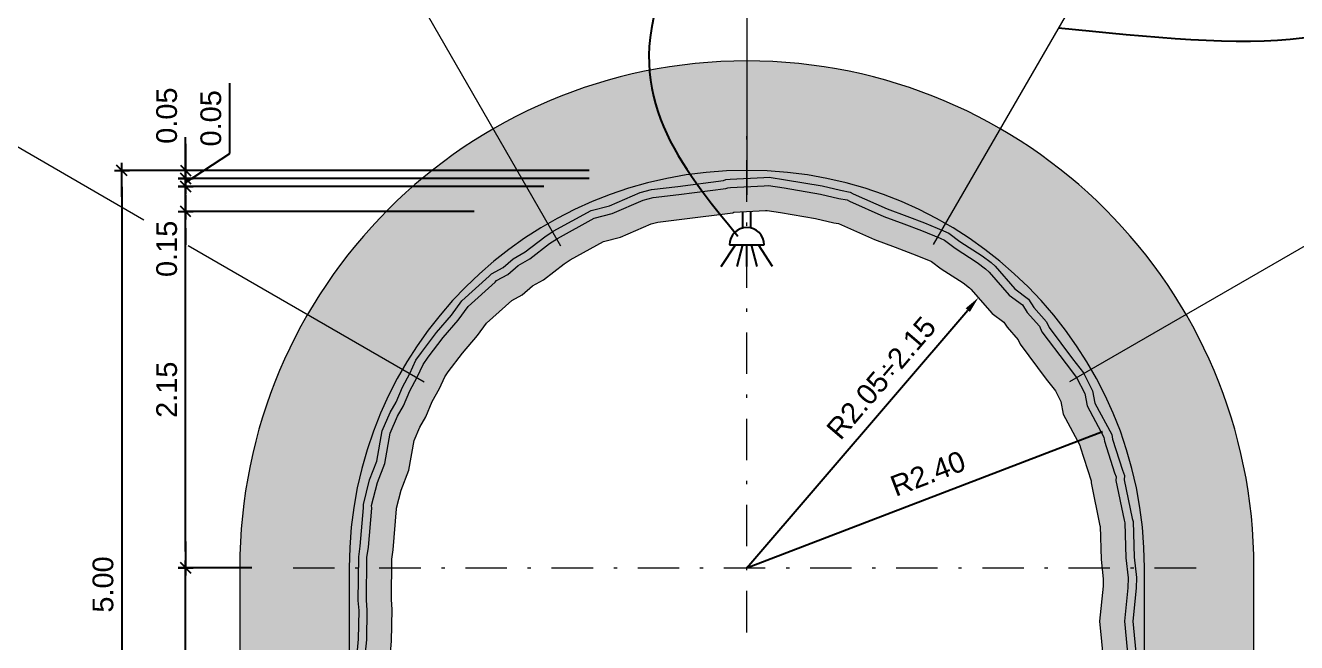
# Model space of a CAD drawing. Extents: x 62300 to 63089, y 108404 to 108784.
# Drawn here: x 62828.34 to 62866.7, y 108723.11 to 108741.74 of the extents above; entities that cross this region are included whole.
import ezdxf

# ---------------------------------------------------------------- set-up
doc = ezdxf.new("R2010")
doc.units = 0
doc.header["$MEASUREMENT"] = 0
doc.linetypes.add('TRATTOPUNTO2', pattern=[0.5, 0.25, -0.125, 0, -0.125])
doc.layers.add('BORDI TRATTEGGI', color=5, linetype='Continuous', plot=False)
for name, color, linetype in [('Dime', 6, 'Continuous'), ('LIN010CO', 2, 'Continuous'), ('LIN018CO', 6, 'Continuous'), ('LIN025CO', 7, 'Continuous'), ('LIN050CO', 3, 'Continuous')]:
    doc.layers.add(name, color=color, linetype=linetype)
doc.styles.add('ARIAL', font='arial.ttf')
doc.linetypes.add('ROCCIA', pattern='A,0.25,[130,BERETTA.shx,S=0.1,R=0,X=0,Y=0],-0.2,0.25', length=0.7)
doc.dimstyles.new('50', dxfattribs={"dimscale": 2.5, "dimtxt": 0.25, "dimasz": 0.2, "dimexe": 0, "dimexo": 0.5, "dimgap": 0.1, "dimtad": 1, "dimlfac": 0.2, "dimzin": 1, "dimdsep": 46, "dimtxsty": 'ARIAL', "dimblk1": 'LINE', "dimblk2": 'LINE', "dimsah": 1, "dimcen": 2.5, "dimclrd": 256, "dimclre": 256, "dimclrt": 1, "dimadec": 0, "dimazin": 0, "dimtfac": 1, "dimtmove": 2, "dimatfit": 3, "dimldrblk": 'LINE', "dimfxl": 1, "dimtvp": 1, "dimtolj": 1, "dimtzin": 0, "dimarcsym": 0})

# ---------------------------------------------------------------- blocks, each defined once
blk = doc.blocks.new('*D34')
at = {"layer": 'Defpoints', "color": 0, "lineweight": 0, "transparency": 16777216}
for p in [(62861.31341096065, 108729.6634049292), (62850.10870644812, 108725.3675235543)]:
    blk.add_point(p, dxfattribs=at)
at = {"layer": 'Dime', "lineweight": -2, "transparency": 16777216}
blk.add_line((62850.10870644812, 108725.3675235543), (62860.84654827264, 108729.4844098719), dxfattribs=at)
at = {"layer": 'Dime', "lineweight": 0, "transparency": 16777216}
blk.add_solid([(62860.8167157631, 108729.5622203199), (62860.87638078218, 108729.4065994239), (62861.31341096065, 108729.6634049292)], dxfattribs=at)
at = {"layer": 'Dime', "color": 1, "lineweight": 0, "transparency": 16777216, "insert": (62855.57421272631, 108728.2164460739), "char_height": 0.625, "attachment_point": 5, "rotation": 20.976813279122847, "style": 'ARIAL'}
blk.add_mtext('\\A1;R2.40', dxfattribs=at)
blk = doc.blocks.new('LINE')
for p, q in [((-1.60001823273501, 0), (0.4500000000000171, 0)), ((0, 0.4500000000000171), (0, -0.4500000000000171))]:
    blk.add_line(p, q)
at = {"color": 3}
blk.add_line((-0.3181980515162763, -0.3181980515163474), (0.3181980515338978, 0.3181980515339689), dxfattribs=at)
blk = doc.blocks.new('*D35')
at = {"layer": 'Defpoints', "color": 0, "lineweight": 0, "transparency": 16777216}
for p in [(62857.10215742822, 108733.5317224366), (62850.10870644807, 108725.3675235544)]:
    blk.add_point(p, dxfattribs=at)
at = {"layer": 'Dime', "lineweight": -2, "transparency": 16777216}
blk.add_line((62850.10870644807, 108725.3675235544), (62856.77688063844, 108733.1519922561), dxfattribs=at)
at = {"layer": 'Dime', "lineweight": 0, "transparency": 16777216}
blk.add_solid([(62856.71359227502, 108733.2062050543), (62856.84016900187, 108733.0977794577), (62857.10215742822, 108733.5317224366)], dxfattribs=at)
at = {"layer": 'Dime', "color": 1, "lineweight": 0, "transparency": 16777216, "insert": (62854.16591042448, 108731.1046880386), "char_height": 0.625, "attachment_point": 5, "rotation": 49.41664758859905, "style": 'ARIAL'}
blk.add_mtext('\\A1;R2.05{\\fArial|b0|i0|c0|p32;÷}2.15', dxfattribs=at)
blk = doc.blocks.new('*D37')
at = {"layer": 'Defpoints', "color": 0, "lineweight": 0, "transparency": 16777216}
for p in [(62833.17033222812, 108725.3675235544), (62836.41635297281, 108725.3675235544), (62838.1087064481, 108714.1175235545)]:
    blk.add_point(p, dxfattribs=at)
at = {"layer": 'Dime', "lineweight": -2, "transparency": 16777216}
for p, q in [((62835.16635297281, 108725.3675235544), (62833.17033222812, 108725.3675235544)), ((62833.17033222812, 108714.6175235545), (62833.17033222812, 108724.8675235544)), ((62836.8587064481, 108714.1175235545), (62833.17033222812, 108714.1175235545))]:
    blk.add_line(p, q, dxfattribs=at)
at = {"layer": 'Dime', "lineweight": -2, "transparency": 16777216, "xscale": 0.5, "yscale": 0.5, "zscale": 0.5}
for p, rotation in [((62833.17033222812, 108725.3675235544), 90), ((62833.17033222812, 108714.1175235545), 270)]:
    blk.add_blockref('LINE', p, dxfattribs=dict(at, rotation=rotation))
at = {"layer": 'Dime', "color": 1, "lineweight": 0, "transparency": 16777216, "insert": (62832.6012241108, 108719.7425235544), "char_height": 0.625, "attachment_point": 5, "rotation": 90, "style": 'ARIAL'}
blk.add_mtext('\\A1;2.25', dxfattribs=at)
blk = doc.blocks.new('*D38')
at = {"layer": 'Defpoints', "color": 0, "lineweight": 0, "transparency": 16777216}
for p in [(62833.17033222812, 108736.1246809405), (62843.13056513444, 108736.1246809405), (62834.52988604324, 108725.3675235544)]:
    blk.add_point(p, dxfattribs=at)
at = {"layer": 'Dime', "lineweight": -2, "transparency": 16777216}
for p, q in [((62841.88056513444, 108736.1246809405), (62833.17033222812, 108736.1246809405)), ((62833.17033222812, 108725.8675235544), (62833.17033222812, 108735.6246809405)), ((62833.27988604324, 108725.3675235544), (62833.17033222812, 108725.3675235544))]:
    blk.add_line(p, q, dxfattribs=at)
at = {"layer": 'Dime', "lineweight": -2, "transparency": 16777216, "xscale": 0.5, "yscale": 0.5, "zscale": 0.5}
for p, rotation in [((62833.17033222812, 108736.1246809405), 90), ((62833.17033222812, 108725.3675235544), 270)]:
    blk.add_blockref('LINE', p, dxfattribs=dict(at, rotation=rotation))
at = {"layer": 'Dime', "color": 1, "lineweight": 0, "transparency": 16777216, "insert": (62832.6012241108, 108730.7461022474), "char_height": 0.625, "attachment_point": 5, "rotation": 90, "style": 'ARIAL'}
blk.add_mtext('\\A1;2.15', dxfattribs=at)
blk = doc.blocks.new('*D39')
at = {"layer": 'Defpoints', "color": 0, "lineweight": 0, "transparency": 16777216}
for p in [(62833.17033222812, 108736.8849790933), (62845.22813083635, 108736.8849790933), (62843.13056513444, 108736.1246809405)]:
    blk.add_point(p, dxfattribs=at)
at = {"layer": 'Dime', "lineweight": -2, "transparency": 16777216}
for p, q in [((62833.17033222812, 108737.3849790933), (62833.17033222812, 108737.8849790933)), ((62843.97813083635, 108736.8849790933), (62833.17033222812, 108736.8849790933)), ((62833.17033222812, 108736.1246809405), (62833.17033222812, 108736.8849790933)), ((62841.88056513444, 108736.1246809405), (62833.17033222812, 108736.1246809405)), ((62833.17033222812, 108735.6246809405), (62833.17033222812, 108735.1246809405))]:
    blk.add_line(p, q, dxfattribs=at)
at = {"layer": 'Dime', "lineweight": -2, "transparency": 16777216, "xscale": 0.5, "yscale": 0.5, "zscale": 0.5}
for p, rotation in [((62833.17033222812, 108736.8849790933), 270), ((62833.17033222812, 108736.1246809405), 90)]:
    blk.add_blockref('LINE', p, dxfattribs=dict(at, rotation=rotation))
at = {"layer": 'Dime', "color": 1, "lineweight": 0, "transparency": 16777216, "insert": (62832.60122411072, 108734.9991918534), "char_height": 0.625, "attachment_point": 5, "rotation": 90, "style": 'ARIAL'}
blk.add_mtext('\\A1;0.15', dxfattribs=at)
blk = doc.blocks.new('*D40')
at = {"layer": 'Defpoints', "color": 0, "lineweight": 0, "transparency": 16777216}
for p in [(62833.17033222812, 108737.3675235544), (62845.22813083634, 108737.1262513239), (62846.59706924643, 108737.3675235544)]:
    blk.add_point(p, dxfattribs=at)
at = {"layer": 'Dime', "lineweight": -2, "transparency": 16777216}
for p, q in [((62833.17033222812, 108737.8675235544), (62833.17033222812, 108738.3675235544)), ((62845.34706924643, 108737.3675235544), (62833.17033222812, 108737.3675235544)), ((62833.17033222812, 108737.1262513239), (62833.17033222812, 108737.3675235544)), ((62843.97813083634, 108737.1262513239), (62833.17033222812, 108737.1262513239)), ((62833.17033222812, 108736.6262513239), (62833.17033222812, 108736.1262513239))]:
    blk.add_line(p, q, dxfattribs=at)
at = {"layer": 'Dime', "lineweight": -2, "transparency": 16777216, "xscale": 0.5, "yscale": 0.5, "zscale": 0.5}
for p, rotation in [((62833.17033222812, 108737.3675235544), 270), ((62833.17033222812, 108737.1262513239), 90)]:
    blk.add_blockref('LINE', p, dxfattribs=dict(at, rotation=rotation))
at = {"layer": 'Dime', "color": 1, "lineweight": 0, "transparency": 16777216, "insert": (62832.60122411072, 108739.0209384806), "char_height": 0.625, "attachment_point": 5, "rotation": 90, "style": 'ARIAL'}
blk.add_mtext('\\A1;0.05', dxfattribs=at)
blk = doc.blocks.new('*D41')
at = {"layer": 'Defpoints', "color": 0, "lineweight": 0, "transparency": 16777216}
for p in [(62846.59706924643, 108737.3675235544), (62831.24852520591, 108712.3675235543), (62838.10870644812, 108712.3675235543)]:
    blk.add_point(p, dxfattribs=at)
at = {"layer": 'Dime', "lineweight": -2, "transparency": 16777216}
for p, q in [((62845.34706924643, 108737.3675235544), (62831.24852520591, 108737.3675235544)), ((62831.24852520591, 108736.8675235544), (62831.24852520591, 108712.8675235543)), ((62836.85870644812, 108712.3675235543), (62831.24852520591, 108712.3675235543))]:
    blk.add_line(p, q, dxfattribs=at)
at = {"layer": 'Dime', "lineweight": -2, "transparency": 16777216, "xscale": 0.5, "yscale": 0.5, "zscale": 0.5}
for p, rotation in [((62831.24852520591, 108737.3675235544), 90), ((62831.24852520591, 108712.3675235543), 270)]:
    blk.add_blockref('LINE', p, dxfattribs=dict(at, rotation=rotation))
at = {"layer": 'Dime', "color": 1, "lineweight": 0, "transparency": 16777216, "insert": (62830.67941708859, 108724.8675235543), "char_height": 0.625, "attachment_point": 5, "rotation": 90, "style": 'ARIAL'}
blk.add_mtext('\\A1;5.00', dxfattribs=at)
blk = doc.blocks.new('*D65')
at = {"layer": 'Defpoints', "color": 0, "lineweight": 0, "transparency": 16777216}
for p in [(62833.17033222813, 108737.1262513239), (62846.59706924644, 108737.1262513239), (62845.22813083635, 108736.8849790933)]:
    blk.add_point(p, dxfattribs=at)
at = {"layer": 'Dime', "lineweight": -2, "transparency": 16777216}
for p, q in [((62834.50305952175, 108737.8752853231), (62834.50305952175, 108740.0034401663)), ((62833.17033222813, 108737.6262513239), (62833.17033222813, 108738.1262513239)), ((62833.17033222813, 108737.0056152086), (62834.50305952175, 108737.8752853231)), ((62845.34706924644, 108737.1262513239), (62833.17033222813, 108737.1262513239)), ((62833.17033222813, 108736.8849790933), (62833.17033222813, 108737.1262513239)), ((62833.17033222813, 108736.8849790933), (62833.17033222813, 108737.1262513239)), ((62843.97813083635, 108736.8849790933), (62833.17033222813, 108736.8849790933)), ((62833.17033222813, 108736.3849790933), (62833.17033222813, 108735.8849790933))]:
    blk.add_line(p, q, dxfattribs=at)
at = {"layer": 'Dime', "lineweight": -2, "transparency": 16777216, "xscale": 0.5, "yscale": 0.5, "zscale": 0.5}
for p, rotation in [((62833.17033222813, 108737.1262513239), 270), ((62833.17033222813, 108736.8849790933), 90)]:
    blk.add_blockref('LINE', p, dxfattribs=dict(at, rotation=rotation))
at = {"layer": 'Dime', "color": 1, "lineweight": 0, "transparency": 16777216, "insert": (62833.93395140443, 108738.9393627447), "char_height": 0.625, "attachment_point": 5, "rotation": 90, "style": 'ARIAL'}
blk.add_mtext('\\A1;0.05', dxfattribs=at)

msp = doc.modelspace()

# ---------------------------------------------------------------- hatches: boundary and pattern name
at = {"layer": 'LIN010CO', "lineweight": 0}
h = msp.add_hatch(dxfattribs=at)
h.set_pattern_fill('AR-CONC', color=256, scale=0.2, style=0)
h.set_pattern_definition([(49.99999999999999, (297.2605496371179, 75.29284038709011), (1.434520365201507, -0.1255042699651902), [0.15, -1.65]), (355, (297.2605496371179, 75.29284038709011), (-0.277502667226, 1.504384267400024), [0.12, -1.32]), (100.4514, (297.380092997118, 75.28238170709011), (1.157018763428043, 1.378879084121907), [0.12748038, -1.402284224]), (46.18420000000002, (297.2605496371179, 75.69284038709011), (2.134482097251289, -0.3310380286580362), [0.2249999999999998, -2.474999999999997]), (96.6356, (297.438423127118, 75.66525377309011), (1.869325411097407, 1.948235741800884), [0.191220576, -2.103426]), (351.1842, (297.2605496371179, 75.69284038709011), (1.869323890267254, 1.948237201850649), [0.18, -1.98]), (21, (297.4605496371179, 75.5928403870901), (1.193814104236923, -0.8052377813306777), [0.15, -1.65]), (326.0000000000001, (297.4605496371179, 75.5928403870901), (0.4866306638431634, 1.450300090093706), [0.12, -1.32]), (71.4514, (297.560034103118, 75.52573717509011), (1.68044525716298, 0.6450609934199049), [0.12748038, -1.402284224]), (37.50000000000001, (297.2605496371179, 75.29284038709011), (0.02431971063458134, 0.6657877076626231), [0, -1.304, 0, -1.34, 0, -1.325]), (7.499999999999999, (297.2605496371179, 75.29284038709011), (0.5261390748842972, 0.7888234237647205), [0, -0.764, 0, -1.274, 0, -0.505]), (327.5, (296.8145496371179, 75.29284038709011), (1.067644872344818, -0.0451097434687596), [0, -0.5, 0, -1.56, 0, -2.07]), (317.5, (296.6145496371179, 75.29284038709011), (1.166372338684772, 0.2002099646646353), [0, -0.65, 0, -1.036, 0, -1.47])])
edge = h.paths.add_edge_path()
edge.add_line((62834.80424537976, 108725.3675235544), (62834.80424537975, 108709.0630624859))
edge.add_line((62834.80424537975, 108709.0630624859), (62865.41316751642, 108709.063062486))
edge.add_line((62865.41316751642, 108709.063062486), (62865.41316751643, 108725.3675235544))
edge.add_arc((62850.1087064481, 108725.3675235544), 15.30446106833551, 0, 180)
edge = h.paths.add_edge_path(flags=16)
edge.add_line((62859.04001528931, 108712.3675235543), (62859.35912222697, 108710.9337484978))
edge.add_arc((62860.14001528932, 108711.1075473044), 0.8000000000020557, 192.5474758602363, 347.4525241397637)
edge.add_line((62860.92090835167, 108710.9337484978), (62861.24001528932, 108712.3675235543))
edge.add_line((62861.24001528932, 108712.3675235543), (62862.10870644809, 108712.3675235543))
edge.add_line((62862.10870644809, 108712.3675235543), (62862.1087064481, 108725.3675235544))
edge.add_arc((62850.1087064481, 108725.3675235544), 12, 0, 180)
edge.add_line((62838.1087064481, 108725.3675235544), (62838.10870644809, 108712.3675235543))
edge.add_line((62838.10870644809, 108712.3675235543), (62859.04001528931, 108712.3675235543))
at = {"layer": 'LIN025CO', "lineweight": 0}
h = msp.add_hatch(dxfattribs=at)
h.set_pattern_fill('AR-SAND', color=256, scale=0.2, style=0)
h.set_pattern_definition([(37.50000000000001, (297.2605496371179, 75.29284038709011), (-0.01259867162192163, 0.3853647538026317), [0, -0.304, 0, -0.34, 0, -0.325]), (7.499999999999999, (297.2605496371179, 75.29284038709011), (0.3539553410535454, 0.5644292130459481), [0, -0.164, 0, -0.274, 0, -0.105]), (327.5, (297.014549637118, 75.29284038709011), (0.6228283723502991, 0.0011318107073929), [0, -0.1, 0, -0.36, 0, -0.47]), (317.5, (297.014549637118, 75.29284038709011), (0.6012253209144587, 0.1755351129868498), [0, -0.05, 0, -0.236, 0, -0.27])])
h.paths.add_polyline_path([(62838.89143180849, 108725.3675235543), (62838.10870644809, 108725.3675235543), (62838.1087064481, 108712.3675235543), (62838.85870644809, 108712.3675235543), (62838.85870644809, 108713.0100980476), (62838.85870644809, 108713.6118809933), (62838.85870644809, 108714.4265829406), (62838.85870644809, 108714.6237739872), (62838.85854468474, 108715.5523218503), (62838.97527483192, 108716.8361581132), (62838.85599760537, 108717.7424324429), (62838.8521941452, 108717.8413516561), (62838.92168833115, 108718.1308904549), (62838.87799133189, 108719.0264167002), (62838.89433842793, 108719.3695962641), (62838.87773351502, 108719.9339975087), (62838.92850550808, 108720.603987171), (62838.88648681797, 108721.4860983266), (62838.81201824774, 108722.1893133372), (62838.80971945518, 108722.3892489524), (62838.82264287613, 108722.4926055683), (62838.88579155543, 108723.1872765638), (62838.9036198639, 108724.0962418381), (62838.88280736496, 108724.3979246283)])
h.paths.add_polyline_path([(62838.89408274607, 108725.6655539424), (62838.93533102136, 108725.9707284697), (62839.03726907795, 108727.1648188268), (62839.03581437432, 108727.2273843182), (62839.1988145697, 108727.8691224271), (62839.42774936601, 108728.4556915329), (62839.58261810339, 108729.362668362), (62839.79102134905, 108729.8365491725), (62839.96919638211, 108730.1532674154), (62840.16506753273, 108730.606795556), (62840.37209959521, 108730.9889561419), (62839.71640160267, 108731.3675235543, 0.1316524975870293), (62838.1087064481, 108725.3675235544), (62838.89143180847, 108725.3675235544)])
h.paths.add_polyline_path([(62839.71640160268, 108731.3675235544), (62840.3720995952, 108730.9889561419), (62840.38399833657, 108731.0109200344), (62840.55591778812, 108731.3879887086), (62840.68908400324, 108731.5811838256), (62841.13531065516, 108732.1625578526), (62841.58968092257, 108732.6908247157), (62841.88143580447, 108733.0940754769), (62842.6863259577, 108733.8192693358), (62842.70970341262, 108733.844441117), (62843.03903004485, 108734.0229746519), (62843.34944434512, 108734.2919600617), (62843.69788538983, 108734.4870614653), (62844.30138664055, 108734.9577331306), (62844.49841623566, 108735.0848312475), (62844.1087064481, 108735.7598283998, 0.1316524975876005)], flags=17)
h.paths.add_polyline_path([(62847.05689632719, 108736.2284983695), (62847.32411933973, 108736.2995843312), (62848.08895879498, 108736.3895528987), (62849.5445757366, 108736.5757618823), (62849.59121787029, 108736.5976224549), (62849.63021692036, 108736.5986398359), (62850.1087064481, 108736.6254661321), (62850.1087064481, 108737.3675235544, 0.1316524975873791), (62844.1087064481, 108735.7598283998), (62844.49841623566, 108735.0848312475), (62844.52005582349, 108735.0987903223), (62845.59806011341, 108735.6890509077), (62846.12744483953, 108735.8261039548)])
h.paths.add_polyline_path([(62852.28443414901, 108736.4077351574), (62852.83384693501, 108736.2789851053), (62853.05119463659, 108736.2371934208), (62853.09111670143, 108736.2137129933), (62854.15325341101, 108735.7408686438), (62854.75780985634, 108735.518812115), (62855.28661040016, 108735.318536132), (62855.7454280503, 108735.1306117575), (62856.10870644809, 108735.7598283998, 0.1316524975872248), (62850.1087064481, 108737.3675235544), (62850.10870644809, 108736.6254661321), (62850.64614913851, 108736.6555976104), (62850.74959466699, 108736.6586395698), (62851.19731415728, 108736.5940736994)])
h.paths.add_polyline_path([(62856.1087064481, 108735.7598283998), (62855.74542805028, 108735.1306117575), (62855.84210295674, 108735.0910152615), (62855.94064757724, 108735.0430810122), (62856.25569779267, 108734.8106962603), (62856.91959802339, 108734.3833081795), (62857.15259522451, 108734.2077410579), (62857.2360918519, 108734.1274659601), (62857.8529699073, 108733.4181544275), (62858.23942365595, 108733.136180546), (62858.36405726561, 108732.9333492254), (62858.72848548526, 108732.5252485156), (62858.79459793201, 108732.3729225488), (62859.54378087069, 108731.3741542396), (62859.84472674541, 108730.9886174939), (62860.5010112935, 108731.3675235544, 0.131652497587036)], flags=17)
edge = h.paths.add_edge_path()
edge.add_line((62860.50101129351, 108731.3675235544), (62859.84549479216, 108730.9890609258))
edge.add_line((62859.84549479216, 108730.9890609258), (62860.06554249505, 108730.5490289133))
edge.add_line((62860.06554249505, 108730.5490289133), (62860.13691365074, 108730.1743742253))
edge.add_line((62860.13691365074, 108730.1743742253), (62860.6395317807, 108729.2320791115))
edge.add_line((62860.6395317807, 108729.2320791115), (62860.65475911092, 108729.1389715469))
edge.add_line((62860.65475911092, 108729.1389715469), (62860.96941175506, 108728.1602061531))
edge.add_line((62860.96941175506, 108728.1602061531), (62860.99985483871, 108728.0736924692))
edge.add_line((62860.99985483871, 108728.0736924692), (62860.99811012889, 108727.9847518849))
edge.add_line((62860.99811012889, 108727.9847518849), (62861.25361144204, 108726.7499800444))
edge.add_line((62861.25361144204, 108726.7499800444), (62861.26665191575, 108726.696956575))
edge.add_line((62861.26665191575, 108726.696956575), (62861.27593100612, 108726.4139796691))
edge.add_spline(control_points=[(62861.2759310061, 108726.4139796691), (62861.54236806453, 108726.3886782795), (62861.80702118454, 108726.3645212683), (62862.06907138324, 108726.3420340048)], knot_values=[11.77694197576474, 11.77694197576474, 11.77694197576474, 11.77694197576474, 12.27141199637417, 12.27141199637417, 12.27141199637417, 12.27141199637417], degree=3, periodic=0)
edge.add_arc((62850.1087064481, 108725.3675235544), 12, 4.658074207168934, 29.99999999999294)
edge = h.paths.add_edge_path()
edge.add_spline(control_points=[(62862.06907138324, 108726.3420340048), (62861.80702118454, 108726.3645212683), (62861.54236806453, 108726.3886782795), (62861.2759310061, 108726.4139796691)], knot_values=[11.77694197576474, 11.77694197576474, 11.77694197576474, 11.77694197576474, 12.27141199637417, 12.27141199637417, 12.27141199637417, 12.27141199637417], degree=3, periodic=0)
edge.add_line((62861.27593100613, 108726.4139796691), (62861.30066963463, 108725.6595457454))
edge.add_line((62861.30066963463, 108725.6595457454), (62861.33233976398, 108725.3675235543))
edge.add_line((62861.33233976398, 108725.3675235543), (62862.1087064481, 108725.3675235543))
edge.add_arc((62850.1087064481, 108725.3675235543), 12, 2.08440831604393e-10, 4.658074207448758)
edge = h.paths.add_edge_path()
edge.add_line((62862.1087064481, 108725.3675235544), (62861.332339764, 108725.3675235544))
edge.add_line((62861.332339764, 108725.3675235544), (62861.36582054966, 108725.0588057627))
edge.add_line((62861.36582054966, 108725.0588057627), (62861.35647819186, 108724.787941255))
edge.add_line((62861.35647819186, 108724.787941255), (62861.25752682966, 108723.7560917234))
edge.add_line((62861.25752682966, 108723.7560917234), (62861.36918024333, 108722.5699221146))
edge.add_line((62861.36918024333, 108722.5699221146), (62861.38985395136, 108722.1409956576))
edge.add_line((62861.38985395136, 108722.1409956576), (62861.37612771533, 108721.7723585101))
edge.add_line((62861.37612771533, 108721.7723585101), (62861.25064311568, 108720.4862994508))
edge.add_line((62861.25064311568, 108720.4862994508), (62861.35194088781, 108719.8325686754))
edge.add_line((62861.35194088781, 108719.8325686754), (62861.33474821188, 108719.6655822258))
edge.add_line((62861.33474821188, 108719.6655822258), (62861.30624348437, 108718.3545246906))
edge.add_line((62861.30624348437, 108718.3545246906), (62861.37123019398, 108717.3241989668))
edge.add_line((62861.37123019398, 108717.3241989668), (62861.37047770645, 108717.2963601988))
edge.add_line((62861.37047770645, 108717.2963601988), (62861.25197073606, 108716.6644246283))
edge.add_line((62861.25197073606, 108716.6644246283), (62861.35870644808, 108714.592558257))
edge.add_line((62861.35870644808, 108714.592558257), (62861.35870644808, 108714.2801225905))
edge.add_line((62861.35870644808, 108714.2801225905), (62861.35870644809, 108714.1033415707))
edge.add_spline(control_points=[(62861.35870644809, 108714.1033415707), (62861.61223490381, 108714.0845494164), (62861.86249805536, 108714.0678519216), (62862.10870644804, 108714.0537555136)], knot_values=[10.83970850203398, 10.83970850203398, 10.83970850203398, 10.83970850203398, 11.32816298002173, 11.32816298002173, 11.32816298002173, 11.32816298002173], degree=3, periodic=0)
edge.add_line((62862.10870644808, 108714.0537555136), (62862.1087064481, 108725.3675235544))
edge = h.paths.add_edge_path()
edge.add_spline(control_points=[(62862.10870644804, 108714.0537555136), (62861.86249805536, 108714.0678519216), (62861.61223490381, 108714.0845494164), (62861.35870644809, 108714.1033415707)], knot_values=[10.83970850203398, 10.83970850203398, 10.83970850203398, 10.83970850203398, 11.32816298002173, 11.32816298002173, 11.32816298002173, 11.32816298002173], degree=3, periodic=0)
edge.add_line((62861.35870644809, 108714.1033415707), (62861.35870644807, 108712.3675235544))
edge.add_line((62861.35870644807, 108712.3675235544), (62862.10870644809, 108712.3675235543))
edge.add_line((62862.10870644809, 108712.3675235543), (62862.10870644809, 108714.0537555136))
h.paths.add_polyline_path([(62860.85870644809, 108714.1426393465), (62860.86854356047, 108714.1418291987), (62860.8665763527, 108714.1419917525), (62860.86460903747, 108714.1421543753), (62860.86264161491, 108714.1423170669), (62860.8606740851, 108714.1424798273), (62860.8587064481, 108714.1426426565)])
h = msp.add_hatch(dxfattribs=at)
h.set_pattern_fill('AR-SAND', color=256, scale=0.2, style=0)
h.set_pattern_definition([(37.50000000000001, (207.6099184381455, 7.275957614183426e-11), (-0.01259867162192163, 0.3853647538026317), [0, -0.304, 0, -0.34, 0, -0.325]), (7.499999999999999, (207.6099184381455, 7.275957614183426e-11), (0.3539553410535454, 0.5644292130459481), [0, -0.164, 0, -0.274, 0, -0.105]), (327.5, (207.3639184381456, 7.275957614183426e-11), (0.6228283723502991, 0.001131810707392988), [0, -0.1, 0, -0.36, 0, -0.47]), (317.5, (207.3639184381456, 7.275957614183426e-11), (0.6012253209144588, 0.1755351129868499), [0, -0.05, 0, -0.236, 0, -0.27])])
h.paths.add_polyline_path([(62839.39378363817, 108725.6297032098), (62839.43247280955, 108725.9159442587), (62839.53776458083, 108727.1493196335), (62839.53726963854, 108727.1706066554), (62839.6758237947, 108727.716099757), (62839.91204475817, 108728.3213372375), (62840.06511475192, 108729.2177798632), (62840.23883328781, 108729.612792332), (62840.41782385861, 108729.9309602487), (62840.61528067241, 108730.3881598993), (62840.83181491888, 108730.7878605712), (62840.99259106626, 108731.1404887829), (62841.09350536717, 108731.2868934107), (62841.5234653462, 108731.8470741247), (62841.98245520967, 108732.3807118927), (62842.25547619537, 108732.7580694868), (62843.01168963448, 108733.4394063622), (62843.32525989594, 108733.6093981022), (62843.63828414222, 108733.8806451261), (62843.97536818931, 108734.0693874448), (62844.5912304569, 108734.5496994885), (62844.77597207754, 108734.668870987), (62845.78361416542, 108735.220604792), (62846.29040723136, 108735.3518090571), (62847.22139711537, 108735.7548695012), (62847.41807368503, 108735.807188884), (62848.14988925403, 108735.89327283), (62849.68578327397, 108736.0897512141), (62849.7129721141, 108736.1024942763), (62850.71391927917, 108736.1586119207), (62851.11938147184, 108736.1001399982), (62852.18506794979, 108735.9174752821), (62852.72955935427, 108735.7898785125), (62852.87777766439, 108735.761379049), (62853.96517249921, 108735.277290232), (62854.58306356108, 108735.0503358332), (62855.10327557543, 108734.8533126383), (62855.67066818636, 108734.6209176962), (62855.97168830938, 108734.3988817058), (62856.63343721013, 108733.9728785512), (62856.82771265483, 108733.8264888928), (62856.87346416833, 108733.7825025987), (62857.51269903248, 108733.0474842959), (62857.86504838183, 108732.7903945045), (62857.96140452218, 108732.6335825237), (62858.30189108362, 108732.2522926018), (62858.35934140129, 108732.1199245591), (62859.14668520399, 108731.070282345), (62859.4226153467, 108730.7167928367), (62859.58734437204, 108730.3873822424), (62859.65997203907, 108730.0061316425), (62860.15943793875, 108729.0697462463), (62860.16733533781, 108729.0214575718), (62860.49549428599, 108728.000679173), (62860.49817683135, 108727.9930558691), (62860.4971050774, 108727.9384207537), (62860.76586377658, 108726.6395793917), (62860.76863398269, 108726.6283155417), (62860.80155506741, 108725.6243478766), (62860.86488754702, 108725.0403752236), (62860.85730226854, 108724.8204540045), (62860.75527521779, 108723.7565316674), (62860.87031003665, 108722.5344391082), (62860.88940549501, 108722.1382572865), (62860.87703271458, 108721.8059690703), (62860.74688051831, 108720.4720730259), (62860.84797085736, 108719.8196809313), (62860.83530598478, 108719.6966714523), (62860.80590091282, 108718.3442031246), (62860.86941755681, 108717.3371844194), (62860.74957221914, 108716.6981120375), (62860.85870644808, 108714.5796876166), (62860.85870644808, 108714.2801225906), (62860.85870644807, 108712.3675235544), (62861.35870644807, 108712.3675235544), (62861.35870644808, 108714.2801225906), (62861.35870644808, 108714.5925582569), (62861.25197073606, 108716.6644246283), (62861.37047770646, 108717.2963601989), (62861.371230194, 108717.3241989668), (62861.30624348437, 108718.3545246906), (62861.3347482119, 108719.6655822258), (62861.35194088781, 108719.8325686754), (62861.25064311568, 108720.4862994509), (62861.37612771533, 108721.7723585101), (62861.38985395136, 108722.1409956577), (62861.36918024335, 108722.5699221147), (62861.25752682965, 108723.7560917235), (62861.35647819186, 108724.7879412552), (62861.36582054968, 108725.0588057629), (62861.30066963464, 108725.6595457455), (62861.26665191575, 108726.696956575), (62861.2536114421, 108726.7499800443), (62860.99811012888, 108727.9847518849), (62860.99985483871, 108728.0736924692), (62860.9694117551, 108728.1602061528), (62860.65475911095, 108729.1389715469), (62860.63953178068, 108729.2320791116), (62860.13691365074, 108730.1743742254), (62860.06554249506, 108730.5490289133), (62859.84748102532, 108730.9850890318), (62859.54378087112, 108731.3741542392), (62858.79459793204, 108732.3729225489), (62858.72848548524, 108732.5252485156), (62858.36405726554, 108732.9333492255), (62858.23942365593, 108733.1361805461), (62857.85296990725, 108733.4181544275), (62857.23609185198, 108734.1274659602), (62857.15259522436, 108734.207741058), (62856.91959802345, 108734.3833081796), (62856.25569779275, 108734.8106962604), (62855.94064757733, 108735.0430810123), (62855.84210295696, 108735.0910152614), (62855.28661039929, 108735.3185361319), (62854.75780985666, 108735.5188121146), (62854.15325341066, 108735.740868644), (62853.09111670142, 108736.2137129933), (62853.05119463656, 108736.2371934208), (62852.83384693476, 108736.2789851055), (62852.28443414926, 108736.4077351574), (62851.19731415709, 108736.5940736997), (62850.74959466699, 108736.6586395699), (62850.64614913805, 108736.6555976104), (62849.58838457271, 108736.5962945246), (62849.54457573655, 108736.5757618824), (62848.08895879377, 108736.3895528985), (62847.3241193399, 108736.2995843313), (62847.05689632719, 108736.2284983696), (62846.12744483948, 108735.8261039549), (62845.59806011341, 108735.6890509078), (62844.52005582343, 108735.0987903224), (62844.30138664052, 108734.9577331307), (62843.69788538977, 108734.4870614653), (62843.34944434516, 108734.2919600618), (62843.03903004489, 108734.022974652), (62842.70970341261, 108733.8444411171), (62842.68632595762, 108733.8192693357), (62841.8814358045, 108733.0940754769), (62841.58968092256, 108732.6908247157), (62841.13531065503, 108732.1625578525), (62840.68908400319, 108731.5811838256), (62840.55591778813, 108731.3879887087), (62840.38399833655, 108731.0109200344), (62840.16506753271, 108730.6067955561), (62839.96919638213, 108730.1532674155), (62839.79102134908, 108729.8365491726), (62839.58261810338, 108729.3626683621), (62839.42774936601, 108728.455691533), (62839.1988145697, 108727.8691224271), (62839.03581437432, 108727.2273843183), (62839.03726907796, 108727.1648188269), (62838.93533102133, 108725.9707284696), (62838.89408274608, 108725.6655539426), (62838.88280736496, 108724.3979246282), (62838.9036198639, 108724.0962418381), (62838.88579155544, 108723.1872765639), (62838.82264287611, 108722.4926055683), (62838.80971945517, 108722.3892489524), (62838.81201824774, 108722.1893133373), (62838.88648681799, 108721.4860983265), (62838.92850550807, 108720.6039871712), (62838.877733515, 108719.9339975087), (62838.89433842793, 108719.3695962643), (62838.87799133189, 108719.0264167002), (62838.92168833115, 108718.130890455), (62838.85219414518, 108717.8413516562), (62838.85599760537, 108717.742432443), (62838.97527483192, 108716.8361581132), (62838.85854468474, 108715.5523218503), (62838.85870644809, 108714.6237739873), (62838.85870644809, 108714.4265829407), (62838.85870644809, 108713.6118809934), (62838.85870644809, 108713.0100980477), (62838.85870644809, 108712.3675235543), (62839.35870644809, 108712.3675235543), (62839.35870644809, 108713.0100980477), (62839.35870644809, 108713.6118809934), (62839.35870644809, 108714.4265829407), (62839.35870644809, 108714.6237739873), (62839.35854863656, 108715.529681368), (62839.47825637295, 108716.8462661291), (62839.35405616898, 108717.7899454873), (62839.42458185987, 108718.0837819219), (62839.37857206985, 108719.0267064978), (62839.39468863089, 108719.3650463705), (62839.37829027802, 108719.9224266354), (62839.42940695117, 108720.5969647128), (62839.38523153988, 108721.5243525733), (62839.31171480561, 108722.2185792908), (62839.31007758657, 108722.360975087), (62839.31982606825, 108722.4389397437), (62839.38534696652, 108723.1597064822), (62839.40395782422, 108724.108569545), (62839.38296061296, 108724.4129297902)])

# ---------------------------------------------------------------- linework, layer by layer
for p, q in [((62849.99237173801, 108735.6337198903), (62849.99237173801, 108736.1181586882)), ((62850.22504115817, 108735.6337198903), (62850.22504115817, 108736.1312031927)), ((62849.33003843066, 108734.4670996122), (62849.76113459643, 108735.1201828364)), ((62849.58215723813, 108735.1201828364), (62850.63525565805, 108735.1201828364)), ((62849.97549823098, 108735.1201828364), (62849.81027900687, 108734.4670996122)), ((62850.10870644809, 108734.4670996122), (62850.10870644809, 108735.1201828364)), ((62850.2419146652, 108735.1201828364), (62850.4071338893, 108734.4670996122)), ((62850.88737446552, 108734.4670996122), (62850.45627829975, 108735.1201828364))]:
    msp.add_line(p, q)
msp.add_arc((62850.10870644809, 108735.1201828364), 0.526549209962468, 0, 180)
at = {"layer": 'BORDI TRATTEGGI', "lineweight": 0, "flags": 128}
msp.add_lwpolyline([(62834.80424537976, 108725.3675235544), (62834.80424537975, 108709.0630624859), (62865.41316751642, 108709.063062486), (62865.41316751643, 108725.3675235544, 0.9999999999999999)], format="xyb", close=True, dxfattribs=at)
at = {"layer": 'LIN018CO', "color": 1, "lineweight": 0}
for p, q in [((62850.1087064481, 108757.3675235544), (62850.1087064481, 108736.6254661321)), ((62844.49841623566, 108735.0848312475), (62834.1087064481, 108753.0803364755)), ((62855.74542805027, 108735.1306117575), (62866.1087064481, 108753.0803364755)), ((62822.39589352699, 108741.3675235544), (62831.90861206452, 108735.875352946)), ((62877.8215193692, 108741.3675235544), (62859.84472674542, 108730.9886174939)), ((62833.25009690288, 108735.1008463134), (62840.3720995952, 108730.9889561419))]:
    msp.add_line(p, q, dxfattribs=at)
at = {"layer": 'LIN018CO', "linetype": 'TRATTOPUNTO2', "lineweight": 0, "ltscale": 5}
for p, q in [((62850.10870644809, 108710.4229202107), (62850.10870644809, 108738.8354355475)), ((62836.41635297278, 108725.3675235544), (62863.8010599234, 108725.3675235544))]:
    msp.add_line(p, q, dxfattribs=at)
at = {"layer": 'LIN018CO', "lineweight": 0, "flags": 128}
for points in [[(62838.32545968398, 108722.5462713928), (62838.38623614436, 108723.2148466455), (62838.40328190358, 108724.0839141311), (62838.38265411697, 108724.3829194661), (62838.39438185398, 108725.7014046752), (62838.43818923311, 108726.0255126804), (62838.53677357509, 108727.1803180203), (62838.5343591101, 108727.2841619811), (62838.72180534471, 108728.0221450972), (62838.94345397385, 108728.5900458283), (62839.10012145485, 108729.5075568609), (62839.34320941036, 108730.0603060132), (62839.52056890565, 108730.3755745822), (62839.71485439301, 108730.8254312127), (62839.93618175423, 108731.2339794976), (62840.11924451, 108731.6354886345), (62840.28466263921, 108731.8754742405), (62840.74715596387, 108732.4780415803), (62841.19690663545, 108733.0009375387), (62841.50739541363, 108733.430081467), (62842.33510388144, 108734.1758342824), (62842.39921587664, 108734.2448671658), (62842.75280019384, 108734.4365512019), (62843.06060454809, 108734.7032749974), (62843.42040259023, 108734.9047354857), (62844.01154282413, 108735.3657667727), (62844.26413956931, 108735.5287096577), (62845.4125060614, 108736.1574970236), (62845.96448244759, 108736.3003988526), (62846.89239553901, 108736.7021272379), (62847.23016499477, 108736.7919797785), (62848.02802833351, 108736.8858329669), (62849.40336819912, 108737.0617725506), (62849.47367891582, 108737.0947262859), (62849.60969855404, 108737.0982746748), (62850.62480278017, 108737.1551860283), (62850.77814187711, 108737.1596951773), (62851.27524684234, 108737.088007401), (62852.38380034873, 108736.8979950327), (62852.93813451525, 108736.7680916984), (62853.23032051326, 108736.7119100826), (62853.32026289972, 108736.6590098707), (62854.3413343221, 108736.2044470559), (62854.93255615224, 108735.9872883959), (62855.46994522316, 108735.7837596255), (62856.04642260319, 108735.5476437071), (62856.20056765015, 108735.4726642), (62856.53970727613, 108735.2225108149), (62857.20575883677, 108734.7937378081), (62857.47747779389, 108734.5889932231), (62857.59871953562, 108734.4724293215), (62858.19324078201, 108733.7888245591), (62858.61379893004, 108733.4819665876), (62858.7667100089, 108733.2331159273), (62859.15507988686, 108732.7982044294), (62859.22985446278, 108732.6259205386), (62859.94087653825, 108731.6780261334), (62860.27234670395, 108731.2533852269), (62860.54374061808, 108730.7106755841), (62860.61385526241, 108730.3426168082), (62861.11962562261, 108729.3944119769), (62861.14218288409, 108729.256485522), (62861.4433292242, 108728.3197331324), (62861.50153284606, 108728.1543290693), (62861.49911518036, 108728.0310830161), (62861.74135910763, 108726.8603806969), (62861.76466984881, 108726.7655976083), (62861.79978420187, 108725.6947436143), (62861.86675355233, 108725.0772363021), (62861.85565411518, 108724.7554285059), (62861.75977844151, 108723.7556517795), (62861.86805045004, 108722.6054051211)], [(62838.57405128005, 108722.5194384805), (62838.6360138499, 108723.2010616047), (62838.65345088374, 108724.0900779846), (62838.63273074097, 108724.3904220471), (62838.64423230003, 108725.6834793089), (62838.68676012721, 108725.998120575), (62838.78702132653, 108727.1725684236), (62838.78508674221, 108727.2557731497), (62838.96030995721, 108727.9456337621), (62839.18560166993, 108728.5228686806), (62839.34136977912, 108729.4351126114), (62839.56711537972, 108729.9484275929), (62839.74488264389, 108730.2644209988), (62839.93996096286, 108730.7161133844), (62840.16009004539, 108731.122449766), (62840.33758114906, 108731.5117386716), (62840.48687332121, 108731.728329033), (62840.94123330945, 108732.3202997164), (62841.39329377901, 108732.8458811272), (62841.69441560906, 108733.262078472), (62842.51071491952, 108733.997551809), (62842.55445964463, 108734.0446541414), (62842.89591511936, 108734.2297629269), (62843.20502444662, 108734.4976175295), (62843.55914399, 108734.6958984755), (62844.15646473232, 108735.1617499517), (62844.39209769637, 108735.31374999), (62845.5052830874, 108735.9232739656), (62846.04596364353, 108736.0632514037), (62846.97464593309, 108736.4653128037), (62847.27714216734, 108736.5457820548), (62848.05849356364, 108736.6376929327), (62849.47397196781, 108736.8187672164), (62849.53244839303, 108736.8461743704), (62849.61995773721, 108736.8484572554), (62850.6354759591, 108736.9053918193), (62850.76386827204, 108736.9091673736), (62851.23628049971, 108736.8410405503), (62852.33411724899, 108736.652865095), (62852.88599072501, 108736.5235384019), (62853.1407575749, 108736.4745517516), (62853.20568980056, 108736.436361432), (62854.24729386638, 108735.9726578499), (62854.84518300445, 108735.7530502552), (62855.37827781123, 108735.5511478787), (62855.94426278007, 108735.3193294842), (62856.07060761374, 108735.2578726061), (62856.39770253444, 108735.0166035376), (62857.06267843011, 108734.5885229938), (62857.31503650912, 108734.3983671405), (62857.41740569379, 108734.2999476408), (62858.02310534463, 108733.6034894933), (62858.42661129299, 108733.3090735668), (62858.56538363723, 108733.0832325764), (62858.94178268605, 108732.6617264725), (62859.01222619741, 108732.4994215437), (62859.74232870468, 108731.5260901863), (62860.05991386464, 108731.1192371293), (62860.30464155657, 108730.6298522486), (62860.37538445657, 108730.2584955167), (62860.87957870164, 108729.3132455442), (62860.89847099753, 108729.1977285344), (62861.20637048965, 108728.2399696425), (62861.25069384238, 108728.1140107692), (62861.24861265461, 108728.0079174505), (62861.49748527486, 108726.8051803706), (62861.51566088228, 108726.7312770916), (62861.55022691825, 108725.6771446798), (62861.616287051, 108725.0680210324), (62861.60606615352, 108724.7716848805), (62861.50865263558, 108723.7558717514), (62861.6186153467, 108722.5876636178)], [(62839.31982606825, 108722.4389397436), (62839.38534696652, 108723.1597064821), (62839.40395782422, 108724.108569545), (62839.38296061296, 108724.4129297901), (62839.39378363817, 108725.6297032097), (62839.43247280955, 108725.9159442587), (62839.53776458083, 108727.1493196334), (62839.53726963854, 108727.1706066553), (62839.6758237947, 108727.7160997569), (62839.91204475817, 108728.3213372375), (62840.06511475192, 108729.2177798631), (62840.23883328781, 108729.612792332), (62840.41782385861, 108729.9309602486), (62840.61528067241, 108730.3881598992), (62840.83181491888, 108730.7878605712), (62840.99259106626, 108731.1404887828), (62841.09350536717, 108731.2868934107), (62841.5234653462, 108731.8470741246), (62841.98245520967, 108732.3807118926), (62842.25547619537, 108732.7580694867), (62843.01168963448, 108733.4394063621), (62843.32525989594, 108733.6093981021), (62843.63828414222, 108733.8806451261), (62843.97536818931, 108734.0693874448), (62844.5912304569, 108734.5496994884), (62844.77597207754, 108734.6688709869), (62845.78361416542, 108735.2206047919), (62846.29040723136, 108735.351809057), (62847.22139711537, 108735.7548695012), (62847.41807368503, 108735.807188884), (62848.14988925403, 108735.8932728299), (62849.68578327397, 108736.089751214), (62849.7129721141, 108736.1024942763), (62850.66749549594, 108736.1560091924), (62850.72104745686, 108736.1575839622), (62851.11938147184, 108736.1001399981), (62852.18506794979, 108735.917475282), (62852.72955935427, 108735.7898785124), (62852.87777766439, 108735.761379049), (62853.96517249921, 108735.2772902319), (62854.58306356108, 108735.0503358331), (62855.10327557543, 108734.8533126383), (62855.63778331073, 108734.6343868154), (62855.68072750451, 108734.6134978245), (62855.97168830938, 108734.3988817057), (62856.63343721013, 108733.9728785511), (62856.82771265483, 108733.8264888928), (62856.87346416833, 108733.7825025986), (62857.51269903248, 108733.0474842959), (62857.86504838183, 108732.7903945044), (62857.96140452218, 108732.6335825236), (62858.30189108362, 108732.2522926017), (62858.35934140129, 108732.119924559), (62859.14668520399, 108731.070282345), (62859.4226153467, 108730.7167928366), (62859.58734437204, 108730.3873822424), (62859.65997203907, 108730.0061316424), (62860.15943793875, 108729.0697462462), (62860.16733533781, 108729.0214575717), (62860.49549428599, 108728.000679173), (62860.49817683135, 108727.993055869), (62860.4971050774, 108727.9384207536), (62860.76586377658, 108726.6395793916), (62860.76863398269, 108726.6283155416), (62860.80155506741, 108725.6243478766), (62860.86488754702, 108725.0403752235), (62860.85730226854, 108724.8204540044), (62860.75527521779, 108723.7565316674), (62860.87031003665, 108722.5344391081)]]:
    msp.add_lwpolyline(points, dxfattribs=at)
at = {"layer": 'LIN018CO'}
for points in [[(62869.78998016901, 108746.4570966122), (62868.63654841358, 108746.4570966122), (62869.14918468588, 108744.3104564888), (62859.51791368378, 108741.6647485455)], [(62846.90004758032, 108744.9396133145), (62848.05347933575, 108744.9396133145), (62847.54084306346, 108742.7929731911), (62849.83810459384, 108735.383016278)]]:
    msp.add_spline(points, degree=3, dxfattribs=at)
at = {"layer": 'LIN050CO', "linetype": 'ROCCIA', "lineweight": 0, "ltscale": 2, "flags": 128}
msp.add_lwpolyline([(62862.10870644809, 108712.3675235543), (62862.1087064481, 108725.3675235544, 0.9999999999999999), (62838.1087064481, 108725.3675235544), (62838.10870644809, 108712.3675235543), (62858.17132413053, 108712.3675235543), (62859.04001528931, 108712.3675235543), (62859.35912222697, 108710.9337484978, 0.8019039015606253), (62860.92090835167, 108710.9337484978), (62861.24001528932, 108712.3675235543)], format="xyb", close=True, dxfattribs=at)

# ---------------------------------------------------------------- dimensions: what is measured, and where the dimension line sits
at = {"layer": 'Dime', "lineweight": 0}
for base, p1, p2, picture, middle in [((62833.17033222812, 108737.3675235544), (62845.22813083631, 108737.1262513238), (62846.5970692464, 108737.3675235544), '*D40', (62832.60122411072, 108739.0209384806)), ((62833.17033222812, 108736.8849790933), (62843.13056513442, 108736.1246809404), (62845.22813083632, 108736.8849790933), '*D39', (62832.60122411072, 108734.9991918534))]:
    dim = msp.add_linear_dim(base=base, p1=p1, p2=p2, angle=90, dimstyle='50', dxfattribs=at)
    dim.commit()
    dim.dimension.update_dxf_attribs({"geometry": picture, "text_midpoint": middle, "dimtype": 160})
dim = msp.add_linear_dim(base=(62833.17033222813, 108737.1262513239), p1=(62845.22813083632, 108736.8849790933), p2=(62846.59706924641, 108737.1262513238), angle=90, dimstyle='50', override={"dimtmove": 1}, dxfattribs=at)
dim.commit()
dim.dimension.update_dxf_attribs({"geometry": '*D65', "text_midpoint": (62834.50305952176, 108738.1252853231), "dimtype": 160})
for base, p1, p2, picture, middle in [((62831.24852520591, 108712.3675235543), (62846.5970692464, 108737.3675235544), (62838.10870644809, 108712.3675235543), '*D41', (62830.67941708859, 108724.8675235543)), ((62833.17033222812, 108736.1246809405), (62834.52988604321, 108725.3675235544), (62843.13056513442, 108736.1246809404), '*D38', (62832.6012241108, 108730.7461022474)), ((62833.17033222812, 108725.3675235544), (62838.10870644807, 108714.1175235544), (62836.41635297278, 108725.3675235544), '*D37', (62832.6012241108, 108719.7425235544))]:
    dim = msp.add_linear_dim(base=base, p1=p1, p2=p2, angle=90, dimstyle='50', dxfattribs=at)
    dim.commit()
    dim.dimension.update_dxf_attribs({"geometry": picture, "text_midpoint": middle})
dim = msp.add_radius_dim(center=(62850.10870644807, 108725.3675235544), mpoint=(62857.10215742822, 108733.5317224366), text='R2.05{\\fArial|b0|i0|c0|p32;÷}2.15', dimstyle='50', dxfattribs=at)
dim.commit()
dim.dimension.update_dxf_attribs({"geometry": '*D35', "text_midpoint": (62854.16591042448, 108731.1046880386), "dimtype": 164})
dim = msp.add_radius_dim(center=(62850.10870644812, 108725.3675235543), mpoint=(62861.31341096065, 108729.6634049292), dimstyle='50', dxfattribs=at)
dim.commit()
dim.dimension.update_dxf_attribs({"geometry": '*D34', "text_midpoint": (62855.57421272631, 108728.2164460739), "dimtype": 164})

doc.saveas('drawing.dxf')
